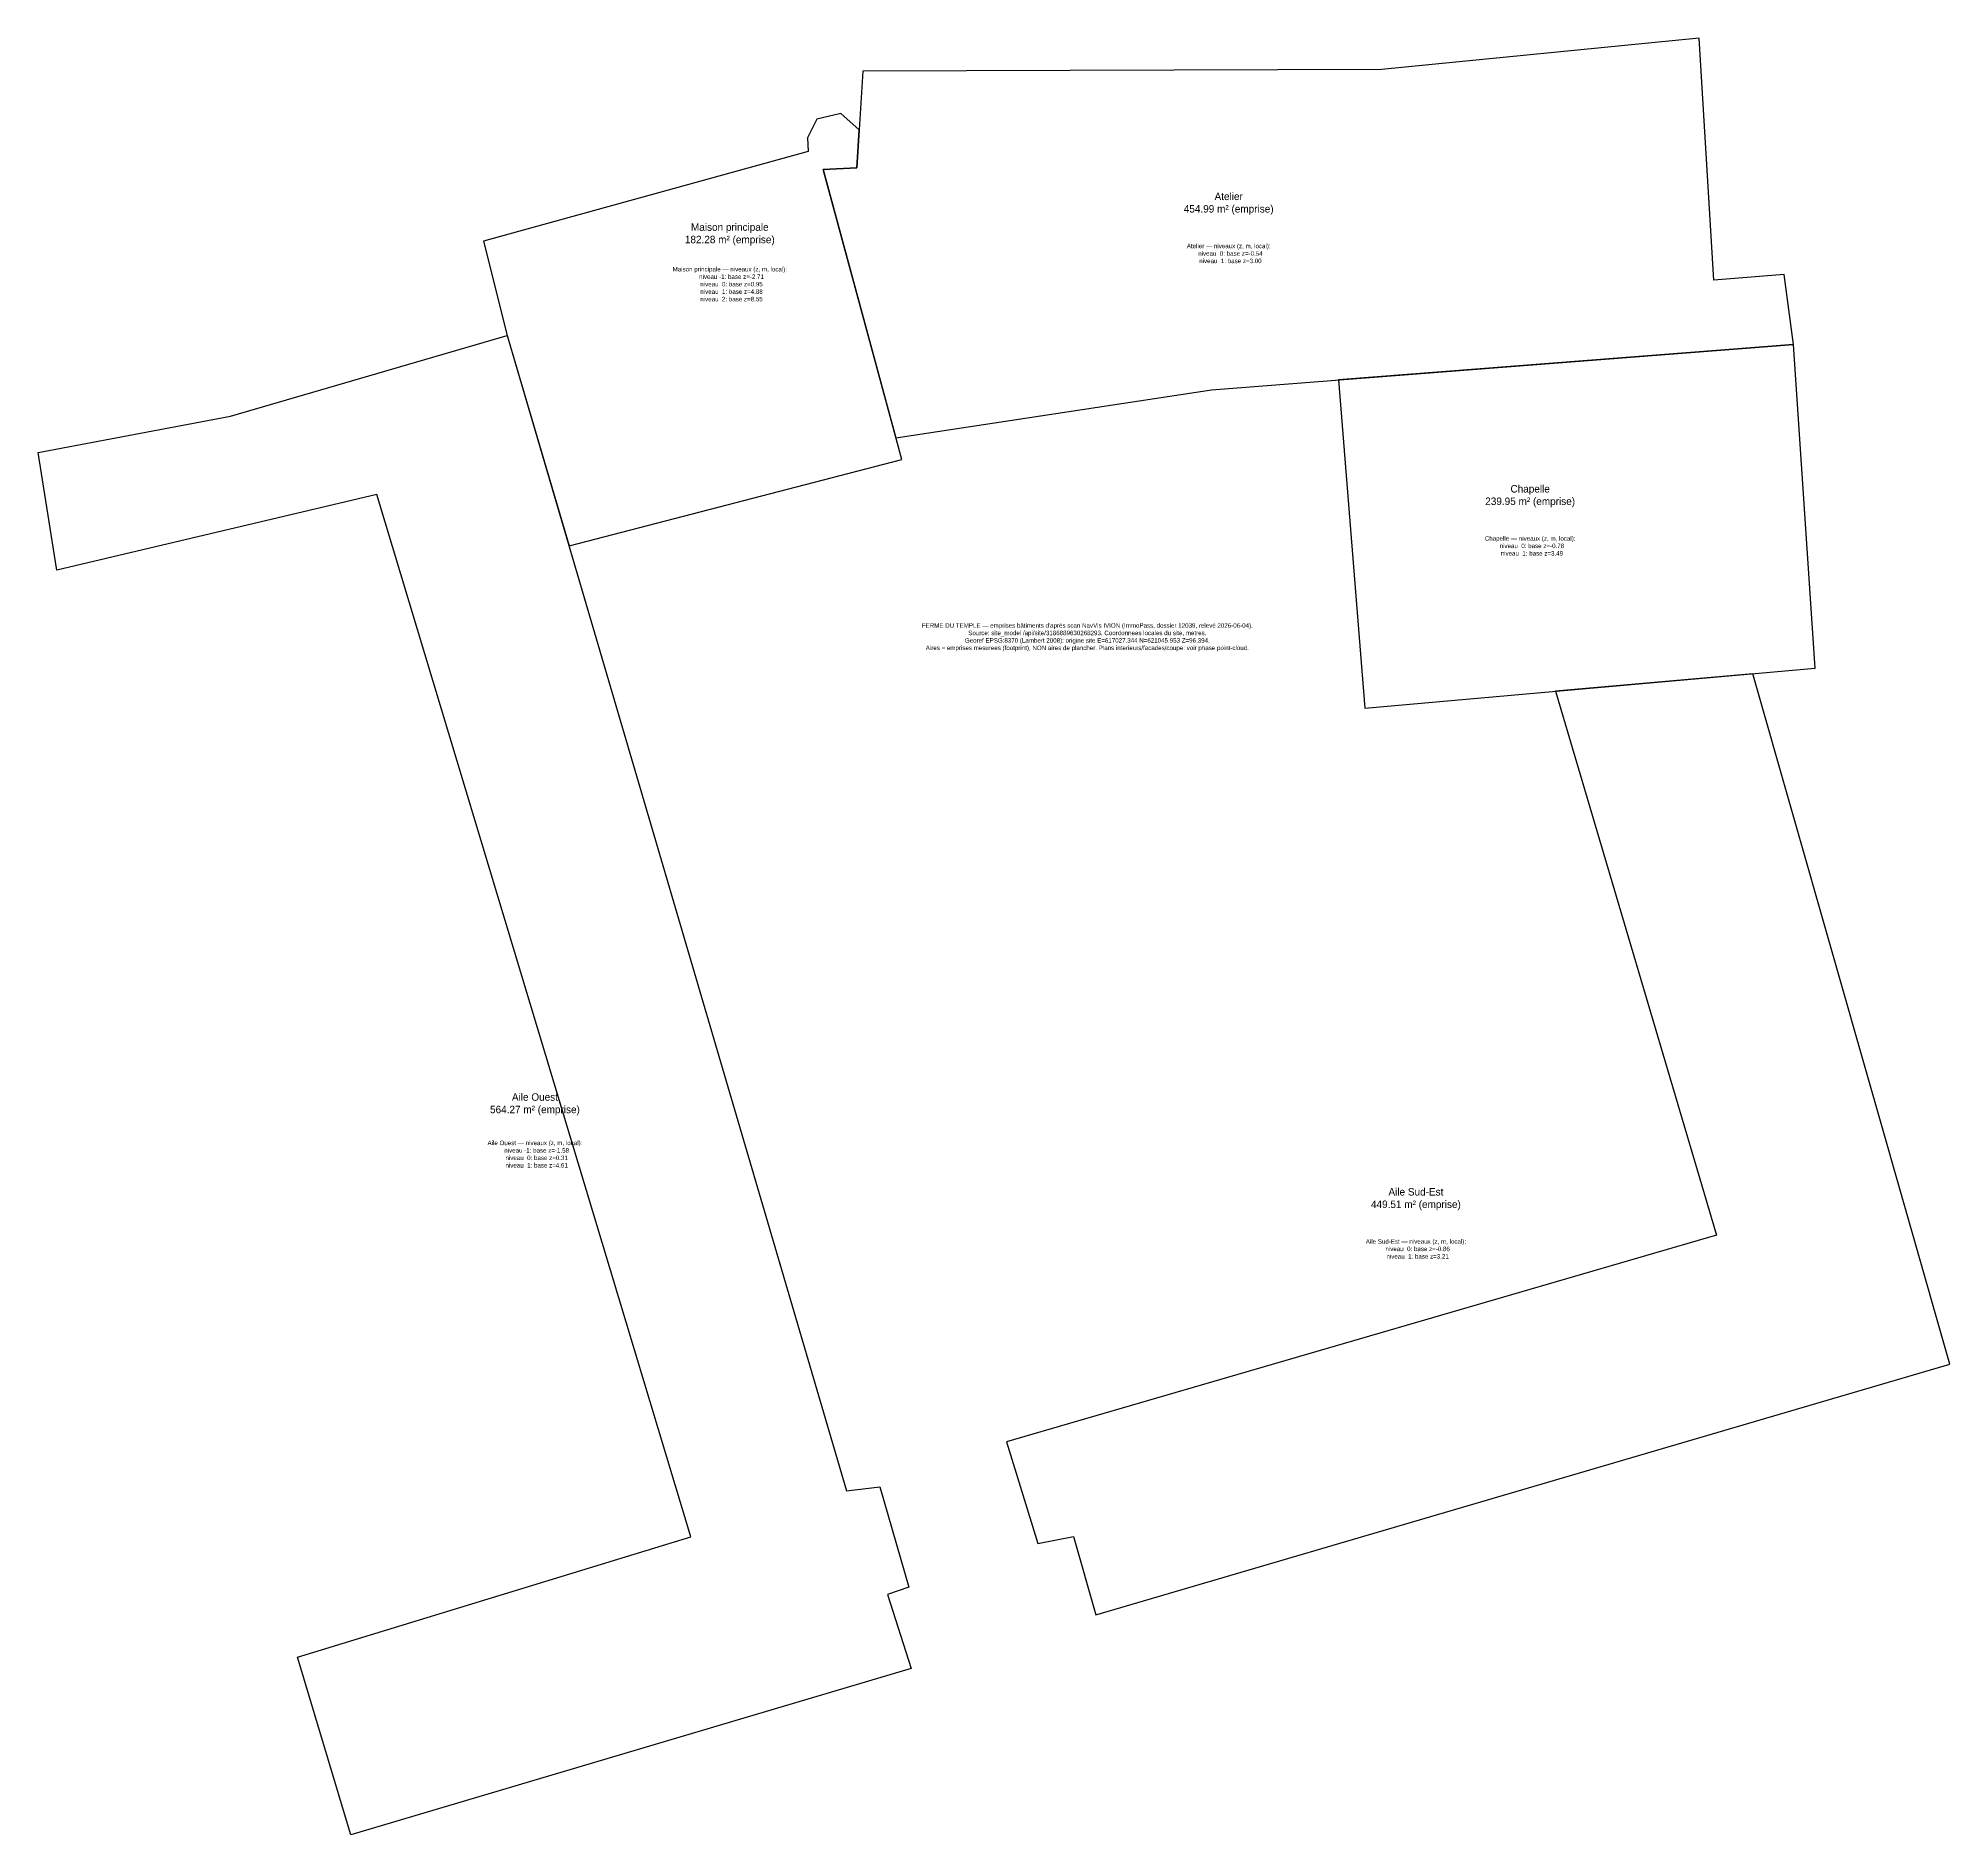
# Model space of a CAD drawing. Header units: metres. Extents: x -42.2 to 34.7, y -48.1 to 24.1.
import ezdxf

# ---------------------------------------------------------------- set-up
doc = ezdxf.new("R2010")
doc.units = ezdxf.units.M
for name, color, linetype in [('NAVVIS-AREA-LABEL', 3, 'Continuous'), ('NAVVIS-FLOOR-INFO', 2, 'Continuous'), ('NAVVIS-FOOTPRINT', 5, 'Continuous'), ('NAVVIS-NOTES', 8, 'Continuous')]:
    doc.layers.add(name, color=color, linetype=linetype)

msp = doc.modelspace()

# ---------------------------------------------------------------- linework, layer by layer
at = {"layer": 'NAVVIS-FOOTPRINT'}
for points in [[(-9.023, 22.755), (-9.171, 20.393), (-9.272, 18.865), (-10.623, 18.802), (-7.693, 8.02), (4.997, 9.946), (28.397, 11.776), (28.011, 14.585), (25.189, 14.353), (24.594, 24.08), (11.824, 22.818), (-9.023, 22.755)], [(-24.275, 15.923), (-23.32, 12.128), (-20.838, 3.677), (-7.456, 7.149), (-10.623, 18.802), (-9.272, 18.865), (-9.171, 20.393), (-9.916, 21.05), (-10.876, 20.823), (-11.254, 20.077), (-11.229, 19.534), (-24.275, 15.923)], [(-23.32, 12.128), (-9.68, -34.305), (-8.338, -34.138), (-7.179, -38.18), (-8.041, -38.477), (-7.087, -41.452), (-29.618, -48.129), (-31.758, -40.995), (-15.945, -36.15), (-28.567, 5.738), (-41.437, 2.706), (-42.18, 7.432), (-34.452, 8.888), (-23.32, 12.128)], [(10.103, 10.345), (11.16, -2.849), (29.261, -1.24), (28.397, 11.776), (10.103, 10.345)], [(18.817, -2.169), (25.303, -24.031), (-3.254, -32.34), (-1.994, -36.421), (-0.562, -36.143), (0.347, -39.29), (34.675, -29.215), (26.752, -1.463), (18.817, -2.169)]]:
    msp.add_lwpolyline(points, close=True, dxfattribs=at)

# ---------------------------------------------------------------- texts
at = {"layer": 'NAVVIS-AREA-LABEL', "char_height": 0.3, "attachment_point": 5}
for s, insert in [('Atelier\\P454.99 m² (emprise)', (5.684, 17.429)), ('Maison principale\\P182.28 m² (emprise)', (-14.375, 16.195)), ('Chapelle\\P239.95 m² (emprise)', (17.805, 5.675)), ('Aile Ouest\\P564.27 m² (emprise)', (-22.209, -18.772)), ('Aile Sud-Est\\P449.51 m² (emprise)', (13.211, -22.582))]:
    msp.add_mtext(s, dxfattribs=dict(at, insert=insert))
at = {"layer": 'NAVVIS-FLOOR-INFO', "char_height": 0.18, "attachment_point": 5}
for s, insert in [('Atelier — niveaux (z, m, local):\\P  niveau  0: base z=-0.54\\P  niveau  1: base z=3.00', (5.684, 15.429)), ('Maison principale — niveaux (z, m, local):\\P  niveau -1: base z=-2.71\\P  niveau  0: base z=0.95\\P  niveau  1: base z=4.88\\P  niveau  2: base z=8.55', (-14.375, 14.195)), ('Chapelle — niveaux (z, m, local):\\P  niveau  0: base z=-0.78\\P  niveau  1: base z=3.49', (17.805, 3.675)), ('Aile Ouest — niveaux (z, m, local):\\P  niveau -1: base z=-1.58\\P  niveau  0: base z=0.31\\P  niveau  1: base z=4.61', (-22.209, -20.772)), ('Aile Sud-Est — niveaux (z, m, local):\\P  niveau  0: base z=-0.86\\P  niveau  1: base z=3.21', (13.211, -24.582))]:
    msp.add_mtext(s, dxfattribs=dict(at, insert=insert))
at = {"layer": 'NAVVIS-NOTES', "insert": (0, 0), "char_height": 0.18, "attachment_point": 5}
msp.add_mtext("FERME DU TEMPLE — emprises bâtiments d'après scan NavVis IVION (ImmoPass, dossier 12039, relevé 2026-06-04).\\PSource: site_model /api/site/3186889630268293. Coordonnees locales du site, metres.\\PGeoref EPSG:8370 (Lambert 2008): origine site E=617027.344 N=621045.953 Z=96.394.\\PAires = emprises mesurees (footprint), NON aires de plancher. Plans interieurs/facades/coupe: voir phase point-cloud.", dxfattribs=at)

doc.saveas('drawing.dxf')
